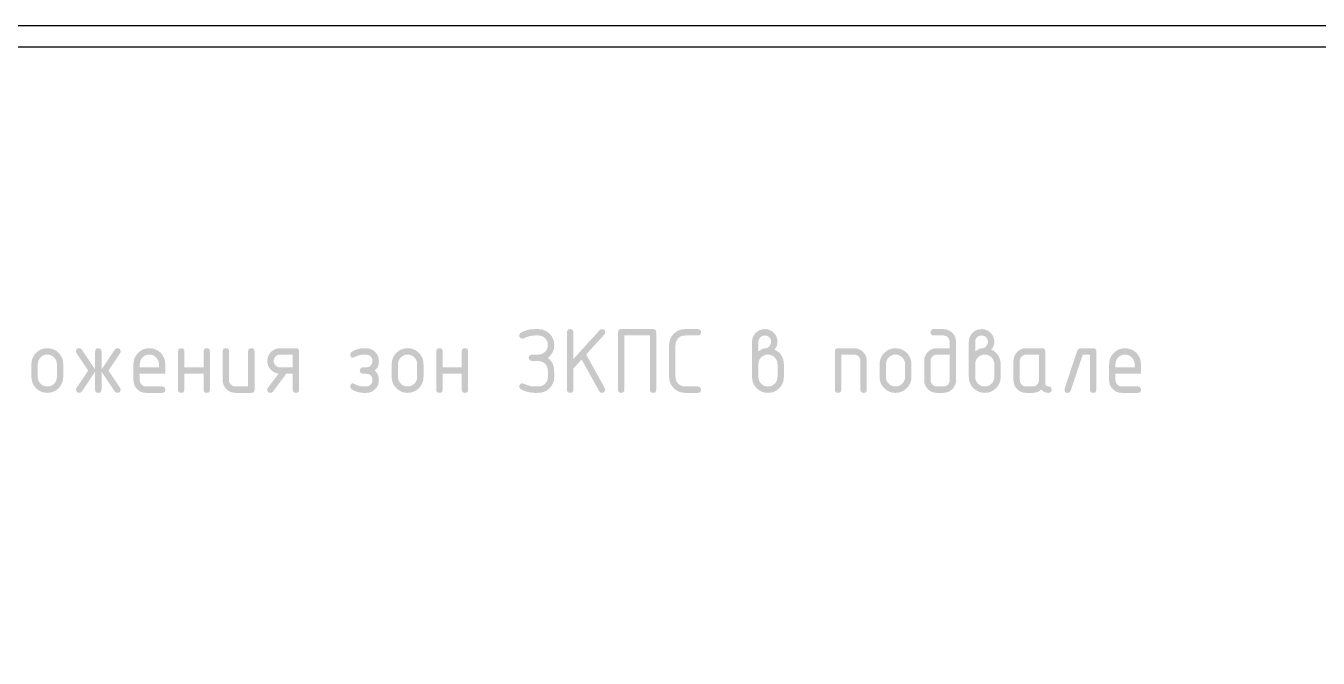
# Model space of a CAD drawing. Header units: millimetres. Extents: x 0 to 420, y 0 to 297.
# Drawn here: x 195.2 to 301.3, y 245.1 to 296.9 of the extents above; entities that cross this region are included whole.
import ezdxf

# ---------------------------------------------------------------- set-up
doc = ezdxf.new("R2010")
doc.units = ezdxf.units.MM
doc.layers.get('0').update_dxf_attribs({"linetype": 'CONTINUOUS'})

msp = doc.modelspace()

# ---------------------------------------------------------------- hatches: boundary and pattern name
at = {"true_color": 0x000007}
for points in [[(236.994359, 271.533826), (236.765312, 271.51946), (236.534508, 271.476362), (236.301843, 271.404532), (236.067215, 271.303969), (235.948152, 271.271999), (235.850932, 271.291843), (235.7657, 271.351374), (235.706444, 271.436606), (235.686876, 271.533826), (235.696281, 271.603288), (235.724497, 271.66536), (235.771522, 271.720094), (235.837358, 271.767541), (236.099762, 271.894149), (236.380098, 271.984582), (236.678314, 272.038843), (236.994359, 272.056929), (237.255635, 272.056929), (237.516894, 272.032969), (237.758205, 271.961156), (237.979467, 271.841594), (238.180574, 271.674386), (238.347782, 271.473046), (238.467344, 271.251811), (238.539157, 271.010628), (238.563118, 270.749447), (238.530372, 270.440327), (238.432204, 270.162885), (238.268717, 269.917172), (238.040014, 269.70324), (238.210848, 269.552448), (238.34711, 269.385327), (238.448749, 269.201876), (238.515713, 269.002094), (238.536375, 268.869088), (238.551198, 268.680116), (238.560129, 268.43523), (238.563118, 268.134482), (238.539157, 267.872904), (238.467344, 267.631429), (238.347782, 267.410107), (238.180574, 267.208991), (237.979467, 267.04187), (237.758205, 266.922497), (237.516894, 266.850873), (237.255635, 266.826999), (236.994359, 266.826999), (236.684206, 266.845086), (236.387953, 266.899346), (236.105653, 266.98978), (235.837358, 267.116387), (235.771522, 267.162052), (235.724497, 267.216295), (235.696281, 267.279013), (235.686876, 267.350102), (235.706031, 267.44939), (235.764046, 267.534208), (235.848451, 267.592017), (235.948152, 267.611378), (236.067215, 267.579959), (236.368109, 267.452628), (236.64544, 267.381522), (236.756131, 267.367776), (236.894727, 267.357957), (237.061228, 267.352066), (237.255635, 267.350102), (237.413782, 267.364279), (237.559217, 267.406877), (237.692042, 267.478001), (237.812362, 267.577754), (237.911883, 267.697842), (237.983032, 267.830693), (238.02576, 267.976257), (238.040014, 268.134482), (238.040014, 268.657585), (238.014107, 268.86057), (237.936937, 269.049499), (237.801958, 269.222813), (237.626878, 269.346673), (237.411698, 269.421027), (237.156416, 269.445823), (237.089099, 269.44472), (236.998217, 269.441964), (236.908921, 269.439001), (236.847736, 269.438106), (236.745623, 269.442877), (236.6617, 269.45726), (236.595968, 269.481359), (236.548426, 269.515276), (236.49041, 269.600783), (236.471256, 269.70324), (236.490824, 269.80618), (236.550079, 269.89341), (236.661011, 269.952941), (236.835609, 269.972785), (236.895829, 269.9712), (236.989949, 269.966721), (237.089099, 269.962036), (237.164684, 269.960658), (237.359298, 269.975127), (237.53138, 270.018535), (237.680932, 270.090882), (237.807953, 270.192168), (237.909325, 270.313815), (237.981861, 270.447243), (238.025459, 270.592454), (238.040014, 270.749447), (238.025648, 270.905699), (237.98255, 271.050273), (237.91072, 271.183064), (237.810158, 271.303969), (237.689252, 271.404532), (237.556461, 271.476362), (237.411887, 271.51946), (237.255635, 271.533826)], [(240.811427, 269.560475), (240.133984, 268.815784), (240.133984, 267.088275), (240.117568, 266.973967), (240.068389, 266.892318), (239.986551, 266.843329), (239.872157, 266.826999), (239.757848, 266.843329), (239.676199, 266.892318), (239.62721, 266.973967), (239.61088, 267.088275), (239.61088, 271.795102), (239.62721, 271.909497), (239.676199, 271.991335), (239.757848, 272.040514), (239.872157, 272.056929), (239.986551, 272.040514), (240.068389, 271.991335), (240.117568, 271.909497), (240.133984, 271.795102), (240.133984, 269.596304), (242.289236, 271.969286), (242.37805, 272.035019), (242.487122, 272.056929), (242.60143, 272.040514), (242.683079, 271.991335), (242.732068, 271.909497), (242.748398, 271.795102), (242.730621, 271.700913), (242.677291, 271.61706), (241.183498, 269.972785), (242.71312, 267.219464), (242.748398, 267.088275), (242.728141, 266.993604), (242.667369, 266.908028), (242.581793, 266.847256), (242.487122, 266.826999), (242.412932, 266.835681), (242.34918, 266.861725), (242.295971, 266.905134), (242.253407, 266.965905)], [(244.06426, 272.056929), (246.679226, 272.056929), (246.793534, 272.040514), (246.875183, 271.991335), (246.924172, 271.909497), (246.940502, 271.795102), (246.940502, 267.088275), (246.924172, 266.973967), (246.875183, 266.892318), (246.793534, 266.843329), (246.679226, 266.826999), (246.564917, 266.843329), (246.483269, 266.892318), (246.434279, 266.973967), (246.41795, 267.088275), (246.41795, 271.533826), (244.326088, 271.533826), (244.326088, 267.088275), (244.309672, 266.973967), (244.260493, 266.892318), (244.178655, 266.843329), (244.06426, 266.826999), (243.949952, 266.843329), (243.868303, 266.892318), (243.819314, 266.973967), (243.802984, 267.088275), (243.802984, 271.795102), (243.819314, 271.909497), (243.868303, 271.991335), (243.949952, 272.040514)], [(250.348226, 272.056929), (250.462621, 272.040514), (250.544459, 271.991335), (250.593638, 271.909497), (250.610053, 271.795102), (250.593638, 271.680794), (250.544459, 271.599145), (250.462621, 271.550156), (250.348226, 271.533826), (249.302571, 271.533826), (249.090603, 271.509538), (248.907005, 271.436674), (248.751829, 271.315235), (248.625127, 271.145219), (248.544788, 270.955188), (248.518192, 270.749447), (248.518192, 268.134482), (248.532471, 267.977997), (248.57538, 267.833449), (248.647021, 267.700787), (248.747497, 267.579959), (248.868334, 267.479397), (249.001056, 267.407566), (249.145767, 267.364468), (249.302571, 267.350102), (250.348226, 267.350102), (250.462621, 267.333686), (250.544459, 267.284508), (250.593638, 267.202669), (250.610053, 267.088275), (250.593638, 266.973967), (250.544459, 266.892318), (250.462621, 266.843329), (250.348226, 266.826999), (249.302571, 266.826999), (249.040993, 266.850873), (248.799518, 266.922497), (248.578196, 267.04187), (248.37708, 267.208991), (248.209959, 267.410107), (248.090586, 267.631429), (248.018963, 267.872904), (247.995088, 268.134482), (247.995088, 270.749447), (248.018963, 271.010628), (248.090586, 271.251811), (248.209959, 271.473046), (248.37708, 271.674386), (248.578196, 271.841594), (248.799518, 271.961156), (249.040993, 272.032969), (249.302571, 272.056929)], [(200.867198, 268.574351), (199.777446, 266.941652), (199.685324, 266.855593), (199.559716, 266.826999), (199.460015, 266.846154), (199.37561, 266.904169), (199.317595, 266.988574), (199.29844, 267.088275), (199.309257, 267.166341), (199.341986, 267.234898), (200.296691, 268.657585), (199.341986, 270.07972), (199.309257, 270.147864), (199.29844, 270.226344), (199.31477, 270.340652), (199.363759, 270.422301), (199.445408, 270.47129), (199.559716, 270.48762), (199.685324, 270.458819), (199.777446, 270.372967), (200.867198, 268.740818), (200.867198, 270.226344), (200.883528, 270.340652), (200.932517, 270.422301), (201.014166, 270.47129), (201.128475, 270.48762), (201.242869, 270.47129), (201.324707, 270.422301), (201.373886, 270.340652), (201.390302, 270.226344), (201.390302, 268.740818), (202.479503, 270.372967), (202.571694, 270.458819), (202.697784, 270.48762), (202.812093, 270.47129), (202.893741, 270.422301), (202.942731, 270.340652), (202.95906, 270.226344), (202.948036, 270.147864), (202.915514, 270.07972), (201.96081, 268.657585), (202.915514, 267.234898), (202.948036, 267.166341), (202.95906, 267.088275), (202.942731, 266.973967), (202.893741, 266.892318), (202.812093, 266.843329), (202.697784, 266.826999), (202.571694, 266.855593), (202.479503, 266.941652), (201.390302, 268.574351), (201.390302, 267.088275), (201.373886, 266.973967), (201.324707, 266.892318), (201.242869, 266.843329), (201.128475, 266.826999), (201.014166, 266.843329), (200.932517, 266.892318), (200.883528, 266.973967), (200.867198, 267.088275)], [(208.197627, 268.395758), (208.197627, 267.088275), (208.181211, 266.973967), (208.132032, 266.892318), (208.050194, 266.843329), (207.935799, 266.826999), (207.821491, 266.843329), (207.739842, 266.892318), (207.690853, 266.973967), (207.674523, 267.088275), (207.674523, 270.226344), (207.690853, 270.340652), (207.739842, 270.422301), (207.821491, 270.47129), (207.935799, 270.48762), (208.050194, 270.47129), (208.132032, 270.422301), (208.181211, 270.340652), (208.197627, 270.226344), (208.197627, 268.918861), (209.766385, 268.918861), (209.766385, 270.226344), (209.782715, 270.340652), (209.831704, 270.422301), (209.913353, 270.47129), (210.027661, 270.48762), (210.142056, 270.47129), (210.223894, 270.422301), (210.273073, 270.340652), (210.289489, 270.226344), (210.289489, 267.088275), (210.273073, 266.973967), (210.223894, 266.892318), (210.142056, 266.843329), (210.027661, 266.826999), (209.913353, 266.843329), (209.831704, 266.892318), (209.782715, 266.973967), (209.766385, 267.088275), (209.766385, 268.395758)], [(213.953517, 270.226344), (213.953517, 267.088275), (213.937101, 266.973967), (213.887923, 266.892318), (213.806084, 266.843329), (213.69169, 266.826999), (212.384207, 266.826999), (212.172765, 266.845921), (211.978375, 266.902722), (211.801142, 266.997454), (211.641169, 267.130167), (211.508774, 267.29014), (211.414206, 267.467373), (211.357466, 267.661763), (211.338552, 267.873206), (211.338552, 270.226344), (211.354882, 270.340652), (211.403871, 270.422301), (211.48552, 270.47129), (211.599828, 270.48762), (211.714223, 270.47129), (211.796061, 270.422301), (211.845239, 270.340652), (211.861655, 270.226344), (211.861655, 267.873206), (211.871276, 267.769543), (211.900172, 267.673528), (211.948394, 267.585161), (212.015996, 267.504443), (212.096706, 267.436841), (212.185012, 267.388618), (212.280863, 267.359723), (212.384207, 267.350102), (213.430414, 267.350102), (213.430414, 270.226344), (213.446744, 270.340652), (213.495733, 270.422301), (213.577382, 270.47129), (213.69169, 270.48762), (213.806084, 270.47129), (213.887923, 270.422301), (213.937101, 270.340652)], [(223.640722, 267.873206), (223.632049, 267.989047), (223.606065, 268.091762), (223.56282, 268.181249), (223.502367, 268.257403), (223.365528, 268.350076), (223.193135, 268.391899), (222.856343, 268.395758), (222.748098, 268.420493), (222.670032, 268.471274), (222.613739, 268.555128), (222.595067, 268.657585), (222.614222, 268.759835), (222.672237, 268.845549), (222.77559, 268.903358), (222.931859, 268.922719), (223.011234, 268.922719), (223.094468, 268.918861), (223.219094, 268.928266), (223.328321, 268.956481), (223.422045, 269.003507), (223.500162, 269.069343), (223.605582, 269.23767), (223.640722, 269.441964), (223.631317, 269.548314), (223.603102, 269.645776), (223.556076, 269.734349), (223.49024, 269.814035), (223.410555, 269.879956), (223.321982, 269.927171), (223.22452, 269.955576), (223.11817, 269.965068), (222.856343, 269.965068), (222.740984, 269.956713), (222.613119, 269.931719), (222.472645, 269.890188), (222.319459, 269.832225), (222.180346, 269.774028), (222.082161, 269.732524), (222.024904, 269.707659), (222.008574, 269.699382), (221.93416, 269.723015), (221.869668, 269.794191), (221.825295, 269.887277), (221.810688, 269.976643), (221.83737, 270.077111), (221.917485, 270.172669), (222.051138, 270.26337), (222.238431, 270.349265), (222.410711, 270.409717), (222.571158, 270.452962), (222.719719, 270.478947), (222.856343, 270.48762), (223.11817, 270.48762), (223.329217, 270.46862), (223.523313, 270.41169), (223.70046, 270.316932), (223.860657, 270.184451), (223.993138, 270.024564), (224.087896, 269.847521), (224.144826, 269.653321), (224.163826, 269.441964), (224.141295, 269.183289), (224.073702, 268.966265), (223.961047, 268.790996), (223.803331, 268.657585), (223.961047, 268.52084), (224.073702, 268.344563), (224.141295, 268.128702), (224.163826, 267.873206), (224.144826, 267.661763), (224.087896, 267.467373), (223.993138, 267.29014), (223.860657, 267.130167), (223.70046, 266.997454), (223.523313, 266.902722), (223.329217, 266.845921), (223.11817, 266.826999), (222.856343, 266.826999), (222.564061, 266.860554), (222.234572, 266.961495), (222.049045, 267.044505), (221.91659, 267.134853), (221.837154, 267.232642), (221.810688, 267.337975), (221.825295, 267.426859), (221.869668, 267.519877), (221.935055, 267.591328), (222.012432, 267.615237), (222.03672, 267.606882), (222.098008, 267.581888), (222.196297, 267.540358), (222.331586, 267.482394), (222.616082, 267.383175), (222.856343, 267.350102), (223.11817, 267.350102), (223.222858, 267.359611), (223.319433, 267.388136), (223.407842, 267.435678), (223.488036, 267.502238), (223.554681, 267.582526), (223.602413, 267.671185), (223.631128, 267.768113)], [(229.401873, 268.395758), (229.401873, 267.088275), (229.385457, 266.973967), (229.336278, 266.892318), (229.25444, 266.843329), (229.140046, 266.826999), (229.025737, 266.843329), (228.944089, 266.892318), (228.895099, 266.973967), (228.87877, 267.088275), (228.87877, 270.226344), (228.895099, 270.340652), (228.944089, 270.422301), (229.025737, 270.47129), (229.140046, 270.48762), (229.25444, 270.47129), (229.336278, 270.422301), (229.385457, 270.340652), (229.401873, 270.226344), (229.401873, 268.918861), (230.970632, 268.918861), (230.970632, 270.226344), (230.986961, 270.340652), (231.035951, 270.422301), (231.117599, 270.47129), (231.231908, 270.48762), (231.346302, 270.47129), (231.42814, 270.422301), (231.477319, 270.340652), (231.493735, 270.226344), (231.493735, 267.088275), (231.477319, 266.973967), (231.42814, 266.892318), (231.346302, 266.843329), (231.231908, 266.826999), (231.117599, 266.843329), (231.035951, 266.892318), (230.986961, 266.973967), (230.970632, 267.088275), (230.970632, 268.395758)], [(261.611302, 267.088275), (261.611302, 270.226344), (261.627631, 270.340652), (261.676621, 270.422301), (261.758269, 270.47129), (261.872578, 270.48762), (263.18006, 270.48762), (263.389763, 270.468508), (263.583136, 270.411207), (263.76018, 270.31577), (263.920894, 270.182246), (264.054417, 270.021541), (264.149855, 269.844558), (264.207155, 269.651349), (264.226267, 269.441964), (264.226267, 267.088275), (264.209851, 266.973967), (264.160672, 266.892318), (264.078834, 266.843329), (263.96444, 266.826999), (263.850131, 266.843329), (263.768483, 266.892318), (263.719493, 266.973967), (263.703164, 267.088275), (263.703164, 269.441964), (263.693758, 269.548314), (263.665543, 269.645776), (263.618518, 269.734349), (263.552682, 269.814035), (263.472911, 269.879956), (263.384148, 269.927171), (263.286496, 269.955576), (263.18006, 269.965068), (262.134405, 269.965068), (262.134405, 267.088275), (262.117989, 266.973967), (262.06881, 266.892318), (261.986972, 266.843329), (261.872578, 266.826999), (261.758269, 266.843329), (261.676621, 266.892318), (261.627631, 266.973967)], [(281.767003, 270.48762), (282.812659, 270.48762), (282.927053, 270.47129), (283.008891, 270.422301), (283.05807, 270.340652), (283.074486, 270.226344), (283.074486, 267.088275), (283.05807, 266.973967), (283.008891, 266.892318), (282.927053, 266.843329), (282.812659, 266.826999), (282.69835, 266.843329), (282.616701, 266.892318), (282.567712, 266.973967), (282.551382, 267.088275), (282.551382, 269.965068), (281.952763, 269.965068), (280.966639, 267.005041), (280.928923, 266.926993), (280.875344, 266.871372), (280.805951, 266.838075), (280.720797, 266.826999), (280.606488, 266.843553), (280.52484, 266.893283), (280.47585, 266.976292), (280.45952, 267.092685), (280.471096, 267.171508), (281.505176, 270.273748), (281.548257, 270.367162), (281.606324, 270.434014), (281.679274, 270.474201)]]:
    msp.add_hatch(color=0, dxfattribs=at).paths.add_polyline_path(points, flags=0)
h = msp.add_hatch(color=0, dxfattribs=at)
h.paths.add_polyline_path([(255.326298, 270.226344), (255.488993, 270.340652), (255.644763, 270.422301), (255.793712, 270.47129), (255.935942, 270.48762), (256.01561, 270.498997), (256.092487, 270.533164), (256.166471, 270.590171), (256.237457, 270.670072), (256.338192, 270.840397), (256.371954, 271.010723), (256.362548, 271.117159), (256.334333, 271.21481), (256.287308, 271.303573), (256.221472, 271.383344), (256.141701, 271.44918), (256.052938, 271.496206), (255.955286, 271.524421), (255.84885, 271.533826), (255.743844, 271.524232), (255.647105, 271.495517), (255.558635, 271.447785), (255.478434, 271.38114), (255.411874, 271.300628), (255.364332, 271.212054), (255.335807, 271.115419), (255.326298, 271.010723)], flags=0)
h.paths.add_polyline_path([(256.63323, 270.380684), (256.804184, 270.294281), (256.956586, 270.185554), (257.090489, 270.054502), (257.205942, 269.901127), (257.298633, 269.732661), (257.364968, 269.556341), (257.404845, 269.372167), (257.41816, 269.180137), (257.41816, 268.134482), (257.3942, 267.871328), (257.322387, 267.629155), (257.202824, 267.407859), (257.035617, 267.207337), (256.834277, 267.040939), (256.613041, 266.922084), (256.371859, 266.85077), (256.110678, 266.826999), (255.847524, 266.850873), (255.605351, 266.922497), (255.384055, 267.04187), (255.183533, 267.208991), (255.017135, 267.410107), (254.89828, 267.631429), (254.826966, 267.872904), (254.803195, 268.134482), (254.803195, 271.010723), (254.82222, 271.222088), (254.879331, 271.416348), (254.97458, 271.593556), (255.108017, 271.753761), (255.268731, 271.886242), (255.445774, 271.981), (255.639147, 272.03793), (255.84885, 272.056929), (256.060215, 272.037818), (256.254476, 271.980517), (256.431683, 271.88508), (256.591888, 271.751556), (256.72437, 271.590843), (256.819127, 271.413799), (256.876057, 271.220426), (256.895057, 271.010723), (256.878641, 270.822517), (256.829462, 270.654776), (256.747624, 270.507498)], flags=0)
h.paths.add_polyline_path([(256.895057, 268.134482), (256.895057, 269.180137), (256.880794, 269.336708), (256.838006, 269.481445), (256.766693, 269.614296), (256.666854, 269.735211), (256.546542, 269.835773), (256.413777, 269.907603), (256.268506, 269.950701), (256.110678, 269.965068), (255.952453, 269.950701), (255.806889, 269.907603), (255.674038, 269.835773), (255.55395, 269.735211), (255.454197, 269.614296), (255.383073, 269.481445), (255.340475, 269.336708), (255.326298, 269.180137), (255.326298, 268.134482), (255.340475, 267.976257), (255.383073, 267.830693), (255.454197, 267.697842), (255.55395, 267.577754), (255.674038, 267.478001), (255.806889, 267.406877), (255.952453, 267.364279), (256.110678, 267.350102), (256.268506, 267.364468), (256.413777, 267.407566), (256.546542, 267.479397), (256.666854, 267.579959), (256.766693, 267.700787), (256.838006, 267.833449), (256.880794, 267.977997)], flags=0)
h = msp.add_hatch(color=0, dxfattribs=at)
h.paths.add_polyline_path([(271.554324, 271.010723), (271.554324, 267.873206), (271.535213, 267.661763), (271.477912, 267.467373), (271.382474, 267.29014), (271.248951, 267.130167), (271.088237, 266.997454), (270.911194, 266.902722), (270.717821, 266.845921), (270.508118, 266.826999), (269.985014, 266.826999), (269.773572, 266.846024), (269.579182, 266.903136), (269.401949, 266.998384), (269.241976, 267.131821), (269.109581, 267.292543), (269.015013, 267.469647), (268.958273, 267.663184), (268.939359, 267.873206), (268.939359, 269.441964), (268.958385, 269.653321), (269.015496, 269.847521), (269.110744, 270.024564), (269.244181, 270.184451), (269.404895, 270.316932), (269.581938, 270.41169), (269.775312, 270.46862), (269.985014, 270.48762), (271.031221, 270.48762), (271.031221, 271.010723), (271.021816, 271.117159), (270.993601, 271.21481), (270.946575, 271.303573), (270.880739, 271.383344), (270.800968, 271.44918), (270.712205, 271.496206), (270.614554, 271.524421), (270.508118, 271.533826), (269.723738, 271.533826), (269.60943, 271.550156), (269.527781, 271.599145), (269.478792, 271.680794), (269.462462, 271.795102), (269.478792, 271.909497), (269.527781, 271.991335), (269.60943, 272.040514), (269.723738, 272.056929), (270.508118, 272.056929), (270.719483, 272.037818), (270.913743, 271.980517), (271.09095, 271.88508), (271.251156, 271.751556), (271.383637, 271.590843), (271.478394, 271.413799), (271.535325, 271.220426)], flags=0)
h.paths.add_polyline_path([(271.031221, 267.873206), (271.031221, 269.965068), (269.985014, 269.965068), (269.880008, 269.955473), (269.78327, 269.926758), (269.6948, 269.879026), (269.614598, 269.812381), (269.548039, 269.731869), (269.500496, 269.643296), (269.471971, 269.546661), (269.462462, 269.441964), (269.462462, 267.873206), (269.472083, 267.769543), (269.500979, 267.673528), (269.549201, 267.585161), (269.616803, 267.504443), (269.697513, 267.436841), (269.785819, 267.388618), (269.88167, 267.359723), (269.985014, 267.350102), (270.508118, 267.350102), (270.612814, 267.359611), (270.709449, 267.388136), (270.798023, 267.435678), (270.878534, 267.502238), (270.94518, 267.582526), (270.992912, 267.671185), (271.021626, 267.768113)], flags=0)
h = msp.add_hatch(color=0, dxfattribs=at)
h.paths.add_polyline_path([(273.126491, 270.226344), (273.289186, 270.340652), (273.444956, 270.422301), (273.593904, 270.47129), (273.736135, 270.48762), (273.815803, 270.498997), (273.89268, 270.533164), (273.966664, 270.590171), (274.03765, 270.670072), (274.138385, 270.840397), (274.172147, 271.010723), (274.162741, 271.117159), (274.134526, 271.21481), (274.087501, 271.303573), (274.021665, 271.383344), (273.941894, 271.44918), (273.853131, 271.496206), (273.755479, 271.524421), (273.649043, 271.533826), (273.544037, 271.524232), (273.447298, 271.495517), (273.358828, 271.447785), (273.278627, 271.38114), (273.212067, 271.300628), (273.164525, 271.212054), (273.136, 271.115419), (273.126491, 271.010723)], flags=0)
h.paths.add_polyline_path([(274.433423, 270.380684), (274.604377, 270.294281), (274.756779, 270.185554), (274.890681, 270.054502), (275.006135, 269.901127), (275.098826, 269.732661), (275.165161, 269.556341), (275.205038, 269.372167), (275.218353, 269.180137), (275.218353, 268.134482), (275.194392, 267.871328), (275.122579, 267.629155), (275.003017, 267.407859), (274.83581, 267.207337), (274.63447, 267.040939), (274.413234, 266.922084), (274.172052, 266.85077), (273.91087, 266.826999), (273.647717, 266.850873), (273.405544, 266.922497), (273.184248, 267.04187), (272.983726, 267.208991), (272.817328, 267.410107), (272.698472, 267.631429), (272.627159, 267.872904), (272.603388, 268.134482), (272.603388, 271.010723), (272.622413, 271.222088), (272.679524, 271.416348), (272.774773, 271.593556), (272.90821, 271.753761), (273.068924, 271.886242), (273.245967, 271.981), (273.43934, 272.03793), (273.649043, 272.056929), (273.860408, 272.037818), (274.054669, 271.980517), (274.231876, 271.88508), (274.392081, 271.751556), (274.524563, 271.590843), (274.61932, 271.413799), (274.67625, 271.220426), (274.69525, 271.010723), (274.678834, 270.822517), (274.629655, 270.654776), (274.547817, 270.507498)], flags=0)
h.paths.add_polyline_path([(274.69525, 268.134482), (274.69525, 269.180137), (274.680987, 269.336708), (274.638199, 269.481445), (274.566886, 269.614296), (274.467047, 269.735211), (274.346735, 269.835773), (274.21397, 269.907603), (274.068699, 269.950701), (273.91087, 269.965068), (273.752646, 269.950701), (273.607082, 269.907603), (273.47423, 269.835773), (273.354143, 269.735211), (273.25439, 269.614296), (273.183266, 269.481445), (273.140668, 269.336708), (273.126491, 269.180137), (273.126491, 268.134482), (273.140668, 267.976257), (273.183266, 267.830693), (273.25439, 267.697842), (273.354143, 267.577754), (273.47423, 267.478001), (273.607082, 267.406877), (273.752646, 267.364279), (273.91087, 267.350102), (274.068699, 267.364468), (274.21397, 267.407566), (274.346735, 267.479397), (274.467047, 267.579959), (274.566886, 267.700787), (274.638199, 267.833449), (274.680987, 267.977997)], flags=0)
h = msp.add_hatch(color=0, dxfattribs=at)
h.paths.add_polyline_path([(195.634411, 268.134482), (195.634411, 269.180137), (195.658286, 269.441396), (195.729909, 269.682707), (195.849282, 269.903969), (196.016403, 270.105076), (196.217519, 270.272284), (196.438841, 270.391846), (196.680316, 270.463659), (196.941894, 270.48762), (197.206391, 270.463952), (197.449287, 270.392948), (197.670686, 270.274609), (197.870691, 270.108935), (198.036366, 269.90893), (198.154705, 269.687531), (198.225709, 269.444634), (198.249376, 269.180137), (198.249376, 268.134482), (198.225416, 267.872904), (198.153603, 267.631429), (198.034041, 267.410107), (197.866833, 267.208991), (197.665493, 267.04187), (197.444258, 266.922497), (197.203075, 266.850873), (196.941894, 266.826999), (196.680316, 266.850873), (196.438841, 266.922497), (196.217519, 267.04187), (196.016403, 267.208991), (195.849282, 267.410107), (195.729909, 267.631429), (195.658286, 267.872904)], flags=0)
h.paths.add_polyline_path([(197.726273, 268.134482), (197.726273, 269.180137), (197.711907, 269.336708), (197.668809, 269.481445), (197.596979, 269.614296), (197.496416, 269.735211), (197.375511, 269.835773), (197.242719, 269.907603), (197.098146, 269.950701), (196.941894, 269.965068), (196.78509, 269.950701), (196.640379, 269.907603), (196.507657, 269.835773), (196.38682, 269.735211), (196.286344, 269.614296), (196.214703, 269.481445), (196.171794, 269.336708), (196.157514, 269.180137), (196.157514, 268.134482), (196.171691, 267.976257), (196.21429, 267.830693), (196.285414, 267.697842), (196.385166, 267.577754), (196.505254, 267.478001), (196.638105, 267.406877), (196.783669, 267.364279), (196.941894, 267.350102), (197.098146, 267.364468), (197.242719, 267.407566), (197.375511, 267.479397), (197.496416, 267.579959), (197.596979, 267.700787), (197.668809, 267.833449), (197.711907, 267.977997)], flags=0)
h = msp.add_hatch(color=0, dxfattribs=at)
h.paths.add_polyline_path([(205.317977, 269.965068), (205.161174, 269.950701), (205.016462, 269.907603), (204.88374, 269.835773), (204.762903, 269.735211), (204.662427, 269.614296), (204.590786, 269.481445), (204.547878, 269.336708), (204.533598, 269.180137), (204.533598, 268.918861), (206.102357, 268.918861), (206.102357, 269.180137), (206.08799, 269.336708), (206.044892, 269.481445), (205.973062, 269.614296), (205.8725, 269.735211), (205.751594, 269.835773), (205.618803, 269.907603), (205.474229, 269.950701)], flags=0)
h.paths.add_polyline_path([(204.533598, 268.395758), (204.533598, 267.873206), (204.543218, 267.769543), (204.572114, 267.673528), (204.620337, 267.585161), (204.687938, 267.504443), (204.768648, 267.436841), (204.856955, 267.388618), (204.952806, 267.359723), (205.05615, 267.350102), (206.363633, 267.350102), (206.478027, 267.333686), (206.559865, 267.284508), (206.609044, 267.202669), (206.62546, 267.088275), (206.609044, 266.973967), (206.559865, 266.892318), (206.478027, 266.843329), (206.363633, 266.826999), (205.05615, 266.826999), (204.844707, 266.845921), (204.650318, 266.902722), (204.473085, 266.997454), (204.313112, 267.130167), (204.180717, 267.29014), (204.086149, 267.467373), (204.029408, 267.661763), (204.010495, 267.873206), (204.010495, 269.180137), (204.034369, 269.441396), (204.105993, 269.682707), (204.225365, 269.903969), (204.392487, 270.105076), (204.593603, 270.272284), (204.814924, 270.391846), (205.0564, 270.463659), (205.317977, 270.48762), (205.582474, 270.463952), (205.825371, 270.392948), (206.04677, 270.274609), (206.246775, 270.108935), (206.41245, 269.90893), (206.530789, 269.687531), (206.601792, 269.444634), (206.62546, 269.180137), (206.62546, 268.395758)], flags=0)
h = msp.add_hatch(color=0, dxfattribs=at)
h.paths.add_polyline_path([(215.933583, 268.404026), (215.740219, 268.44299), (215.564476, 268.512753), (215.406406, 268.613315), (215.266062, 268.744677), (215.150711, 268.898044), (215.068382, 269.065415), (215.019023, 269.246739), (215.002581, 269.441964), (215.021494, 269.653321), (215.078235, 269.847521), (215.172803, 270.024564), (215.305198, 270.184451), (215.465171, 270.316932), (215.642404, 270.41169), (215.836793, 270.46862), (216.048236, 270.48762), (217.355719, 270.48762), (217.470113, 270.47129), (217.551952, 270.422301), (217.60113, 270.340652), (217.617546, 270.226344), (217.617546, 267.088275), (217.60113, 266.973967), (217.551952, 266.892318), (217.470113, 266.843329), (217.355719, 266.826999), (217.241411, 266.843329), (217.159762, 266.892318), (217.110773, 266.973967), (217.094443, 267.088275), (217.094443, 268.395758), (216.563623, 268.395758), (215.47387, 266.933935), (215.381679, 266.853595), (215.263857, 266.826999), (215.149549, 266.843329), (215.0679, 266.892318), (215.018911, 266.973967), (215.002581, 267.088275), (215.015397, 267.173438), (215.053844, 267.247025)], flags=0)
h.paths.add_polyline_path([(215.525684, 269.441964), (215.535305, 269.338611), (215.5642, 269.2427), (215.612423, 269.15423), (215.680024, 269.073201), (215.760734, 269.0056), (215.849041, 268.957377), (215.944892, 268.928481), (216.048236, 268.918861), (217.094443, 268.918861), (217.094443, 269.965068), (216.048236, 269.965068), (215.94323, 269.955473), (215.846491, 269.926758), (215.758021, 269.879026), (215.67782, 269.812381), (215.61126, 269.731869), (215.563718, 269.643296), (215.535193, 269.546661)], flags=0)
h = msp.add_hatch(color=0, dxfattribs=at)
h.paths.add_polyline_path([(225.214741, 268.134482), (225.214741, 269.180137), (225.238615, 269.441396), (225.310239, 269.682707), (225.429611, 269.903969), (225.596733, 270.105076), (225.797849, 270.272284), (226.019171, 270.391846), (226.260646, 270.463659), (226.522223, 270.48762), (226.786721, 270.463952), (227.029617, 270.392948), (227.251016, 270.274609), (227.451021, 270.108935), (227.616696, 269.90893), (227.735035, 269.687531), (227.806038, 269.444634), (227.829706, 269.180137), (227.829706, 268.134482), (227.805745, 267.872904), (227.733932, 267.631429), (227.61437, 267.410107), (227.447163, 267.208991), (227.245823, 267.04187), (227.024587, 266.922497), (226.783405, 266.850873), (226.522223, 266.826999), (226.260646, 266.850873), (226.019171, 266.922497), (225.797849, 267.04187), (225.596733, 267.208991), (225.429611, 267.410107), (225.310239, 267.631429), (225.238615, 267.872904)], flags=0)
h.paths.add_polyline_path([(227.306603, 268.134482), (227.306603, 269.180137), (227.292237, 269.336708), (227.249139, 269.481445), (227.177308, 269.614296), (227.076746, 269.735211), (226.95584, 269.835773), (226.823049, 269.907603), (226.678476, 269.950701), (226.522223, 269.965068), (226.36542, 269.950701), (226.220709, 269.907603), (226.087986, 269.835773), (225.96715, 269.735211), (225.866673, 269.614296), (225.795033, 269.481445), (225.752124, 269.336708), (225.737844, 269.180137), (225.737844, 268.134482), (225.752021, 267.976257), (225.794619, 267.830693), (225.865743, 267.697842), (225.965496, 267.577754), (226.085583, 267.478001), (226.218435, 267.406877), (226.363999, 267.364279), (226.522223, 267.350102), (226.678476, 267.364468), (226.823049, 267.407566), (226.95584, 267.479397), (227.076746, 267.579959), (227.177308, 267.700787), (227.249139, 267.833449), (227.292237, 267.977997)], flags=0)
h = msp.add_hatch(color=0, dxfattribs=at)
h.paths.add_polyline_path([(265.27533, 268.134482), (265.27533, 269.180137), (265.299205, 269.441396), (265.370828, 269.682707), (265.490201, 269.903969), (265.657323, 270.105076), (265.858439, 270.272284), (266.07976, 270.391846), (266.321235, 270.463659), (266.582813, 270.48762), (266.84731, 270.463952), (267.090207, 270.392948), (267.311606, 270.274609), (267.511611, 270.108935), (267.677285, 269.90893), (267.795624, 269.687531), (267.866628, 269.444634), (267.890296, 269.180137), (267.890296, 268.134482), (267.866335, 267.872904), (267.794522, 267.631429), (267.67496, 267.410107), (267.507752, 267.208991), (267.306412, 267.04187), (267.085177, 266.922497), (266.843994, 266.850873), (266.582813, 266.826999), (266.321235, 266.850873), (266.07976, 266.922497), (265.858439, 267.04187), (265.657323, 267.208991), (265.490201, 267.410107), (265.370828, 267.631429), (265.299205, 267.872904)], flags=0)
h.paths.add_polyline_path([(267.367192, 268.134482), (267.367192, 269.180137), (267.352826, 269.336708), (267.309728, 269.481445), (267.237898, 269.614296), (267.137336, 269.735211), (267.01643, 269.835773), (266.883639, 269.907603), (266.739065, 269.950701), (266.582813, 269.965068), (266.426009, 269.950701), (266.281298, 269.907603), (266.148576, 269.835773), (266.027739, 269.735211), (265.927263, 269.614296), (265.855622, 269.481445), (265.812714, 269.336708), (265.798434, 269.180137), (265.798434, 268.134482), (265.81261, 267.976257), (265.855209, 267.830693), (265.926333, 267.697842), (266.026086, 267.577754), (266.146173, 267.478001), (266.279024, 267.406877), (266.424588, 267.364279), (266.582813, 267.350102), (266.739065, 267.364468), (266.883639, 267.407566), (267.01643, 267.479397), (267.137336, 267.579959), (267.237898, 267.700787), (267.309728, 267.833449), (267.352826, 267.977997)], flags=0)
h = msp.add_hatch(color=0, dxfattribs=at)
h.paths.add_polyline_path([(278.359279, 269.965068), (277.313072, 269.965068), (277.208065, 269.955473), (277.111327, 269.926758), (277.022857, 269.879026), (276.942655, 269.812381), (276.876096, 269.731869), (276.828554, 269.643296), (276.800028, 269.546661), (276.79052, 269.441964), (276.79052, 267.873206), (276.80014, 267.769543), (276.829036, 267.673528), (276.877259, 267.585161), (276.94486, 267.504443), (277.02557, 267.436841), (277.113877, 267.388618), (277.209728, 267.359723), (277.313072, 267.350102), (277.836175, 267.350102), (277.940872, 267.359611), (278.037507, 267.388136), (278.12608, 267.435678), (278.206592, 267.502238), (278.273237, 267.582526), (278.320969, 267.671185), (278.349684, 267.768113), (278.359279, 267.873206)], flags=0)
h.paths.add_polyline_path([(279.404934, 267.088275), (279.388604, 266.973967), (279.339615, 266.892318), (279.257966, 266.843329), (279.143658, 266.826999), (278.969517, 266.844276), (278.811757, 266.896176), (278.670431, 266.982803), (278.545589, 267.10426), (278.39273, 266.982803), (278.223542, 266.896176), (278.038023, 266.844276), (277.836175, 266.826999), (277.313072, 266.826999), (277.101629, 266.845921), (276.90724, 266.902722), (276.730007, 266.997454), (276.570034, 267.130167), (276.437639, 267.29014), (276.343071, 267.467373), (276.28633, 267.661763), (276.267417, 267.873206), (276.267417, 269.441964), (276.28633, 269.653321), (276.343071, 269.847521), (276.437639, 270.024564), (276.570034, 270.184451), (276.730007, 270.316932), (276.90724, 270.41169), (277.101629, 270.46862), (277.313072, 270.48762), (278.620555, 270.48762), (278.734949, 270.47129), (278.816787, 270.422301), (278.865966, 270.340652), (278.882382, 270.226344), (278.882382, 267.611378), (278.898712, 267.49707), (278.947701, 267.415421), (279.02935, 267.366432), (279.143658, 267.350102), (279.257966, 267.333686), (279.339615, 267.284508), (279.388604, 267.202669)], flags=0)
h = msp.add_hatch(color=0, dxfattribs=at)
h.paths.add_polyline_path([(285.431032, 269.965068), (285.274228, 269.950701), (285.129517, 269.907603), (284.996795, 269.835773), (284.875958, 269.735211), (284.775482, 269.614296), (284.703841, 269.481445), (284.660932, 269.336708), (284.646653, 269.180137), (284.646653, 268.918861), (286.215411, 268.918861), (286.215411, 269.180137), (286.201045, 269.336708), (286.157947, 269.481445), (286.086117, 269.614296), (285.985554, 269.735211), (285.864649, 269.835773), (285.731858, 269.907603), (285.587284, 269.950701)], flags=0)
h.paths.add_polyline_path([(284.646653, 268.395758), (284.646653, 267.873206), (284.656273, 267.769543), (284.685169, 267.673528), (284.733391, 267.585161), (284.800993, 267.504443), (284.881703, 267.436841), (284.970009, 267.388618), (285.06586, 267.359723), (285.169205, 267.350102), (286.476687, 267.350102), (286.591082, 267.333686), (286.67292, 267.284508), (286.722099, 267.202669), (286.738515, 267.088275), (286.722099, 266.973967), (286.67292, 266.892318), (286.591082, 266.843329), (286.476687, 266.826999), (285.169205, 266.826999), (284.957762, 266.845921), (284.763372, 266.902722), (284.586139, 266.997454), (284.426166, 267.130167), (284.293771, 267.29014), (284.199204, 267.467373), (284.142463, 267.661763), (284.123549, 267.873206), (284.123549, 269.180137), (284.147424, 269.441396), (284.219047, 269.682707), (284.33842, 269.903969), (284.505541, 270.105076), (284.706658, 270.272284), (284.927979, 270.391846), (285.169454, 270.463659), (285.431032, 270.48762), (285.695529, 270.463952), (285.938426, 270.392948), (286.159825, 270.274609), (286.35983, 270.108935), (286.525504, 269.90893), (286.643843, 269.687531), (286.714847, 269.444634), (286.738515, 269.180137), (286.738515, 268.395758)], flags=0)

# ---------------------------------------------------------------- linework, layer by layer
at = {"color": 0, "true_color": 0x000007}
for points in [[(0.211668, 0), (420.073667, 0), (420.073667, 296.925999), (0.211668, 296.925999)], [(7.239002, 1.735667), (418.338, 1.735667), (418.338, 295.190332), (7.239002, 295.190332)]]:
    msp.add_lwpolyline(points, close=True, dxfattribs=at)

doc.saveas('drawing.dxf')
